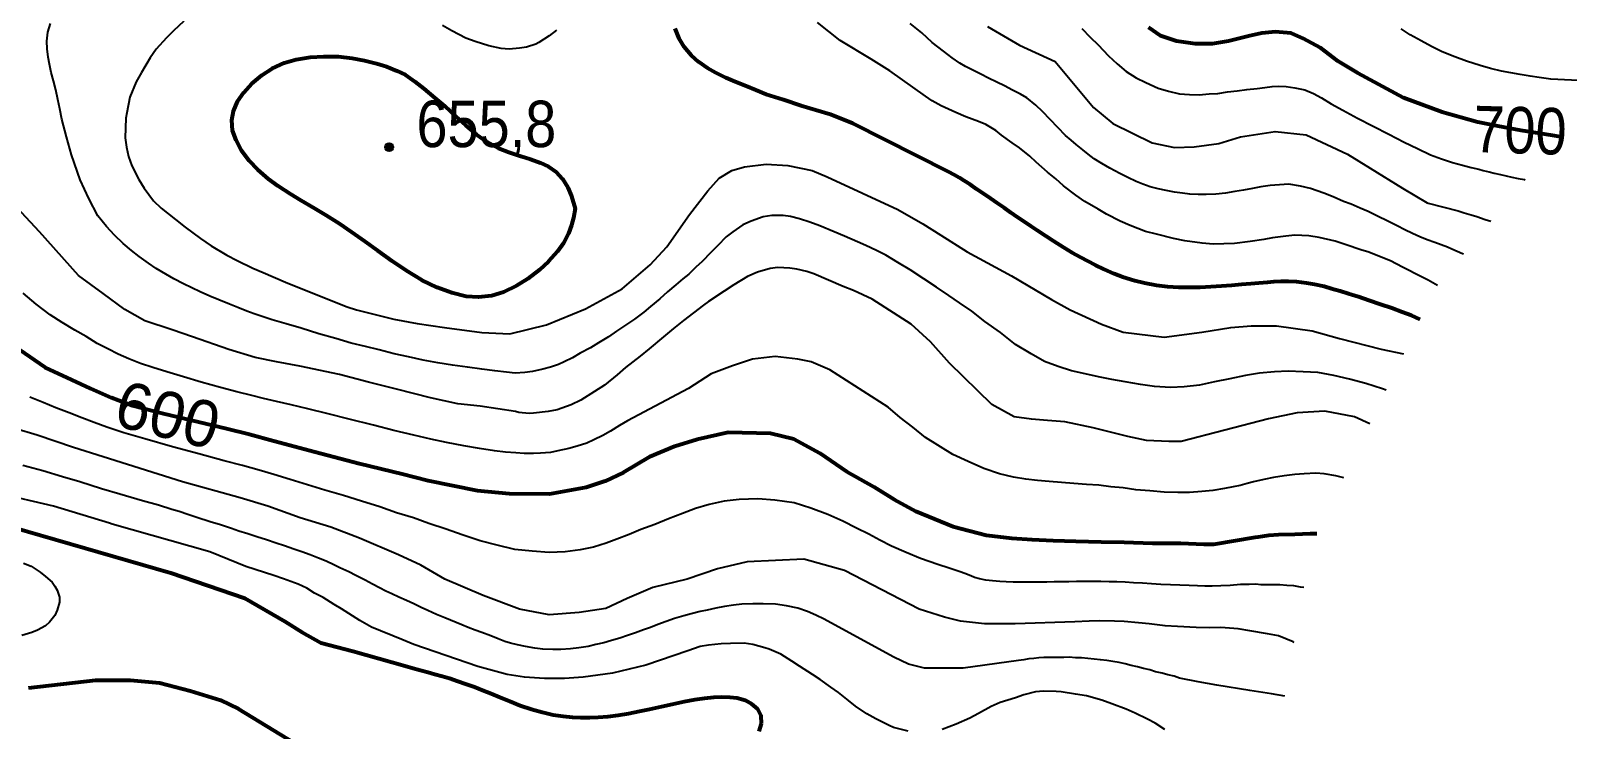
# Model space of a CAD drawing. Header units: metres. Extents: x 552626 to 559174, y 1843804 to 1852371.
# Drawn here: x 558302 to 558865, y 1847101 to 1847357 of the extents above; entities that cross this region are included whole.
import ezdxf
from ezdxf.enums import TextEntityAlignment as Align

# ---------------------------------------------------------------- set-up
doc = ezdxf.new("R2010")
doc.units = ezdxf.units.M
doc.header["$LTSCALE"] = 6.8
for name, color, linetype, lineweight in [('1', 7, 'Continuous', 25), ('2', 7, 'Continuous', 53), ('5', 7, 'Continuous', 25)]:
    doc.layers.add(name, color=color, linetype=linetype, lineweight=lineweight)
doc.layers.add('4', color=7, linetype='Continuous')

msp = doc.modelspace()

# ---------------------------------------------------------------- hatches: boundary and pattern name
at = {"layer": '5'}
msp.add_hatch(color=256, dxfattribs=at).paths.add_polyline_path([(558435.13, 1847314.12, 1), (558432.13, 1847314.12, 1)])

# ---------------------------------------------------------------- linework, layer by layer
at = {"layer": '1'}
for points in [[(558387.52, 1847251.98), (558384.19, 1847253.06), (558381.54, 1847254.13), (558378.22, 1847255.39), (558375.22, 1847256.66), (558371.27, 1847258.17), (558367.95, 1847259.62), (558364.48, 1847261.11), (558361.43, 1847262.57), (558358.39, 1847264.14), (558354.85, 1847265.9), (558351.85, 1847267.67), (558348.37, 1847269.7), (558345.6, 1847271.69), (558342.19, 1847274.13), (558339.39, 1847276.3), (558336.28, 1847278.83), (558333.15, 1847281.89), (558330.24, 1847285.03), (558326.96, 1847288.99), (558323.66, 1847295.34), (558320.51, 1847302.12), (558317.42, 1847311.32), (558315.56, 1847317.92), (558313.83, 1847324.41), (558313.16, 1847328.11), (558312.43, 1847331.55), (558311.59, 1847335.1), (558310.75, 1847338.43), (558309.98, 1847341.41), (558309.28, 1847344.43), (558308.79, 1847347.06), (558308.46, 1847350.13), (558308.39, 1847352.93), (558308.72, 1847356.16), (558309.72, 1847359.42)], [(558358.52, 1847360.23), (558354.69, 1847356.71), (558352.16, 1847354.09), (558348.4, 1847349.92), (558346.18, 1847346.75), (558343.05, 1847341.49), (558341.03, 1847338.01), (558338.68, 1847332.42), (558337.59, 1847326.72), (558337.23, 1847324.77), (558336.98, 1847317.51), (558337.45, 1847314.15)], [(558494.95, 1847356.93), (558492.27, 1847354.88), (558488.49, 1847352.37), (558487.3, 1847351.81), (558483.86, 1847350.67), (558481.4, 1847350.39), (558477.53, 1847350.03), (558474.59, 1847350.27), (558470.08, 1847351.17), (558465.07, 1847352.75), (558461.77, 1847354.04), (558456.56, 1847356.68), (558453.17, 1847358.62)], [(558610.03, 1847346.36), (558598.75, 1847353.13), (558590.38, 1847359.78)], [(558770.83, 1847299.02), (558767.17, 1847299.78), (558762.9, 1847300.52), (558759.51, 1847300.37), (558756.14, 1847300.13), (558752.67, 1847299.6), (558749.61, 1847299.02), (558746.32, 1847298.42), (558743.19, 1847297.82), (558739.76, 1847297.31), (558736.23, 1847296.93), (558732.75, 1847296.75), (558729.8, 1847296.83), (558726.72, 1847296.96), (558724.04, 1847297.32), (558721.11, 1847297.66), (558718.11, 1847298.21), (558715.17, 1847298.82), (558712.19, 1847299.64), (558709.52, 1847300.57), (558707.08, 1847301.53), (558704.02, 1847303.01), (558701.16, 1847304.49), (558697.4, 1847306.45), (558694.48, 1847308.13), (558691.71, 1847309.83), (558689.46, 1847311.53), (558687.5, 1847313.12), (558685.12, 1847315.1), (558683.24, 1847316.69), (558681.22, 1847318.43), (558672.78, 1847327.17), (558670.35, 1847329.5), (558667.05, 1847332.15), (558664.76, 1847333.5), (558661.57, 1847335.14), (558659.08, 1847336.39), (558655.87, 1847337.96), (558653.28, 1847339.22), (558649.96, 1847340.91), (558647.28, 1847342.23), (558644.62, 1847343.63), (558642.55, 1847344.88), (558639.74, 1847346.75), (558636.5, 1847349.3), (558632.45, 1847352.37), (558628.59, 1847355.92), (558624.3, 1847359.38)], [(558652.66, 1847358.22), (558664.37, 1847351.46), (558677.4, 1847345.5), (558691.48, 1847328.65), (558698.48, 1847322.78), (558712.97, 1847315.75), (558721.12, 1847314.04), (558728.34, 1847314.2), (558737.29, 1847315.4), (558745.24, 1847317.85), (558757.91, 1847319.82), (558769.32, 1847318.59), (558784.43, 1847311.49), (558792.7, 1847306.37), (558804.52, 1847299.05), (558813.55, 1847293.76), (558813.96, 1847293.59), (558824.95, 1847290.75), (558827.08, 1847290.08), (558829.72, 1847289.29), (558831.76, 1847288.68), (558834.83, 1847287.69), (558836.91, 1847287.08)], [(558687.25, 1847357.52), (558690.25, 1847354.42), (558693.13, 1847351.52), (558696.91, 1847347.56), (558700.12, 1847344.56), (558703.44, 1847341.79), (558707.06, 1847339.53), (558710.57, 1847337.81), (558715.13, 1847335.73), (558718.87, 1847334.63), (558722.98, 1847333.6), (558726.56, 1847333.42), (558730.11, 1847333.24), (558733.8, 1847333.57), (558737.03, 1847333.77), (558740.47, 1847334.3), (558744.08, 1847334.69), (558747.62, 1847335.17), (558751.37, 1847335.62), (558754.13, 1847335.96), (558756.84, 1847336.3), (558759, 1847336.39), (558761.93, 1847336.33), (558765.21, 1847335.8), (558768.77, 1847335.07), (558771.93, 1847333.69), (558774.91, 1847332.21), (558778.43, 1847329.97), (558782.76, 1847327.62), (558788.1, 1847324.77), (558793.79, 1847321.84), (558799.59, 1847318.9), (558805.19, 1847315.92), (558810, 1847313.57), (558814.78, 1847311.32), (558818.78, 1847309.88), (558822.83, 1847308.52), (558826.57, 1847307.55), (558829.76, 1847306.71), (558832.47, 1847306.06), (558834.13, 1847305.62)], [(558878.94, 1847337.97), (558858.88, 1847339.03), (558854.65, 1847339.65), (558851.27, 1847340.14), (558847.64, 1847340.7), (558844.25, 1847341.29), (558840.83, 1847341.98), (558836.75, 1847342.94), (558832.95, 1847344.02), (558827.97, 1847345.56), (558823.77, 1847347.17), (558819.11, 1847349.06), (558815.17, 1847350.99), (558811.42, 1847353), (558807.4, 1847355.2), (558804.1, 1847357.38)], [(558817.43, 1847263.49), (558814, 1847265.38), (558811.47, 1847266.67), (558804.51, 1847270.21), (558800.23, 1847272.47), (558791.89, 1847275.77), (558789.69, 1847276.36), (558783.62, 1847278.43), (558779.87, 1847279.67), (558774.12, 1847281.04), (558770.28, 1847281.61), (558765.14, 1847281.89), (558761.89, 1847281.54), (558756.93, 1847280.92), (558753.78, 1847280.34), (558748.84, 1847279.57), (558743.07, 1847278.87), (558735.28, 1847278.61), (558731.21, 1847278.91), (558724.94, 1847279.81), (558720.73, 1847280.67), (558714.55, 1847282.24), (558710.49, 1847283.28), (558704.91, 1847285.4), (558701.19, 1847287.06), (558696.23, 1847289.58), (558693.15, 1847291.47), (558688.24, 1847294.24), (558685.03, 1847296.53), (558680.54, 1847300), (558677.64, 1847302.49), (558674.58, 1847304.96), (558670.49, 1847308.56), (558668.11, 1847310.78), (558664.4, 1847313.92), (558661.66, 1847315.68), (558657.82, 1847318.48), (558655.75, 1847320.16), (558652.05, 1847322.4), (558649.38, 1847323.51), (558644.67, 1847325.23), (558641.13, 1847326.74), (558635.68, 1847329.21), (558632.43, 1847331.08), (558629.94, 1847332.79), (558616.86, 1847342.05), (558610.03, 1847346.36)], [(558337.45, 1847314.15), (558338.18, 1847310.74), (558339.41, 1847307.22), (558342.06, 1847302.29), (558344, 1847299.1), (558347.36, 1847294.5), (558350.25, 1847291.75), (558355.38, 1847287.69), (558358.95, 1847284.85), (558364.58, 1847280.68), (558368.46, 1847278.05), (558374.18, 1847274.54), (558377.99, 1847272.57), (558383.71, 1847269.82), (558387.54, 1847268.26), (558391.14, 1847266.6), (558396.55, 1847264.39), (558418.23, 1847255.63), (558421.7, 1847254.58), (558435.33, 1847251.13), (558443.88, 1847249.52), (558453.94, 1847248.09), (558467.53, 1847246.3), (558477.79, 1847245.81), (558491.26, 1847249.03), (558505.5, 1847254.92), (558518.96, 1847262.25), (558529.21, 1847271.04), (558535.29, 1847277.67), (558543.53, 1847289.42), (558550.26, 1847298.09), (558554.45, 1847302.76), (558559.1, 1847305.56), (558563.76, 1847306.96), (558571.67, 1847307.9), (558579.59, 1847307.43), (558588.43, 1847305.56), (558594.02, 1847303.23), (558619.85, 1847291.34), (558628.98, 1847286), (558635.54, 1847281.88), (558645.21, 1847275.84), (558652.68, 1847271.83), (558661.44, 1847267.06), (558676.13, 1847258.4), (558682.95, 1847254.62), (558694.36, 1847249.38), (558702.32, 1847246.34), (558717.28, 1847244.56), (558731.06, 1847246.45), (558741.67, 1847248.12), (558749.22, 1847248.69), (558758.5, 1847248.69), (558771.49, 1847246.83), (558781.55, 1847244.03), (558796.76, 1847240.15), (558804.92, 1847238.43)], [(558834.13, 1847305.62), (558836.26, 1847305.11), (558838.16, 1847304.61), (558840.47, 1847304.08), (558842.55, 1847303.56), (558844.55, 1847303.13), (558846.96, 1847302.64), (558849.23, 1847302.24), (558849.41, 1847302.21)], [(558826.84, 1847274.89), (558826.52, 1847275.03), (558824.57, 1847275.93), (558822.58, 1847276.83), (558821, 1847277.5), (558818.71, 1847278.34), (558816.4, 1847279.21), (558813.56, 1847280.15), (558810.89, 1847281.29), (558808.21, 1847282.48), (558805.44, 1847283.88), (558802.66, 1847285.29), (558799, 1847287.13), (558795.69, 1847288.72), (558792.02, 1847290.54), (558789.05, 1847291.77), (558785.77, 1847293.3), (558782.98, 1847294.27), (558779.23, 1847295.98), (558775.74, 1847297.24), (558770.83, 1847299.02)], [(558525.53, 1847237.62), (558520.18, 1847233.51), (558517.09, 1847230.75), (558512.45, 1847226.97), (558508.81, 1847224.64), (558503.76, 1847221.48), (558500.3, 1847219.76), (558495.18, 1847218), (558491.84, 1847217.37), (558486.43, 1847216.75), (558484.86, 1847216.65), (558481.08, 1847216.97), (558479.88, 1847217.33), (558466.95, 1847219.36), (558458.82, 1847220.2), (558448.83, 1847222.4), (558436.29, 1847225.52), (558426.1, 1847228.15), (558415.44, 1847230.88), (558400.94, 1847233.94), (558392.38, 1847235.54), (558384.6, 1847237.08), (558374.97, 1847240.08), (558361.67, 1847244.64), (558354.21, 1847247.29), (558344.25, 1847250.55), (558336.92, 1847254.73), (558328.96, 1847260.51), (558319.98, 1847267.09), (558305.67, 1847283.1), (558295.78, 1847293.68)], [(558633.95, 1847262.92), (558629.39, 1847265.91), (558624.3, 1847269.27), (558619.88, 1847271.93), (558615.39, 1847274.52), (558611.97, 1847276.29), (558608.09, 1847278.17), (558605.13, 1847279.47), (558600.33, 1847281.59), (558596.59, 1847283.14), (558591.34, 1847285.33), (558587.65, 1847286.68), (558583.89, 1847287.92), (558580.6, 1847288.7), (558577.85, 1847289.13), (558573.75, 1847289.13), (558570.59, 1847288.6), (558566.21, 1847287.05), (558563.08, 1847285.64), (558559.48, 1847283.17), (558556.98, 1847281.33), (558553.97, 1847278.08), (558551.34, 1847275.59), (558548.27, 1847272.2), (558545.95, 1847270.14), (558543.34, 1847267.68), (558541.15, 1847265.93), (558538.59, 1847263.69), (558535.56, 1847261.12), (558532.68, 1847258.63), (558529.33, 1847255.84), (558526.84, 1847253.76), (558523.41, 1847251.21), (558520.55, 1847249.19), (558516.89, 1847246.8), (558513.95, 1847244.74), (558510.3, 1847242.52), (558507.33, 1847240.63), (558503.59, 1847238.65), (558500.7, 1847237.04), (558497.65, 1847235.54), (558495.65, 1847234.6), (558492.68, 1847233.58), (558489.84, 1847232.86), (558486.12, 1847231.99), (558483.27, 1847231.61), (558479.75, 1847231.43), (558476.6, 1847231.77), (558472.36, 1847232.26), (558467.54, 1847232.87), (558462.29, 1847233.55), (558456.82, 1847234.26), (558451.46, 1847235.23), (558446.06, 1847236.19), (558440.74, 1847237.37), (558435.45, 1847238.52), (558429.97, 1847239.87), (558424.96, 1847241.11), (558419.7, 1847242.42), (558414.08, 1847244.09), (558407.96, 1847245.78), (558401.49, 1847247.85), (558395.95, 1847249.41), (558390.88, 1847250.96), (558387.52, 1847251.98)], [(558792.6, 1847212.82), (558786.97, 1847215.44), (558776.08, 1847217.53), (558765.96, 1847216.83), (558755.55, 1847214.72), (558723.57, 1847206.34), (558719.04, 1847206.34), (558710.88, 1847206.8), (558704.08, 1847208.16), (558698.64, 1847209.52), (558691.39, 1847211.34), (558680.96, 1847213.62), (558674.61, 1847214.07), (558668.72, 1847214.52), (558662.37, 1847215.43), (558654.21, 1847219.98), (558638.79, 1847235.09), (558631.82, 1847242.81), (558624.68, 1847249.29), (558610.39, 1847258.45), (558603.63, 1847261.63), (558599.89, 1847263.11), (558589.1, 1847267.7), (558586.58, 1847268.66), (558582.9, 1847269.49), (558580.29, 1847269.77), (558575.86, 1847270.01), (558573.07, 1847269.69), (558568.48, 1847268.41), (558564.83, 1847266.83), (558559.79, 1847263.67), (558556.31, 1847261.36), (558550.51, 1847257.62), (558548.67, 1847256.24), (558541.41, 1847250.67), (558537.75, 1847247.76), (558534.11, 1847244.68), (558528.87, 1847240.33), (558525.53, 1847237.62)], [(558798.53, 1847225.15), (558797.24, 1847225.6), (558791.17, 1847227.55), (558785.11, 1847229.22), (558779.38, 1847230.52), (558773.6, 1847231.58), (558768.22, 1847231.85), (558762.73, 1847232.16), (558757.67, 1847231.85), (558752.2, 1847231.35), (558747.07, 1847230.51), (558741.38, 1847229.27), (558735.77, 1847228.17), (558730.28, 1847226.98), (558724.66, 1847226.35), (558719.66, 1847226.16), (558713.78, 1847226.48), (558708.67, 1847227.21), (558703.07, 1847228.21), (558698.22, 1847229.12), (558693.25, 1847230.08), (558688.4, 1847231.14), (558683.45, 1847232.29), (558678.51, 1847233.81), (558673.52, 1847235.63), (558668.61, 1847238.46), (558662.91, 1847241.94), (558657.48, 1847246.23), (558651.66, 1847250.35), (558646.93, 1847254.06), (558642.45, 1847257.09), (558638.49, 1847259.84), (558633.95, 1847262.92)], [(558651.33, 1847196.47), (558645.6, 1847199), (558639.96, 1847201.61), (558629.99, 1847207.84), (558625.33, 1847211.63), (558620.67, 1847215.13), (558616.29, 1847218.95), (558594.93, 1847232.59), (558588.1, 1847235.53), (558583.22, 1847236.51), (558574.93, 1847237.48), (558566.63, 1847236.51), (558559.31, 1847234.06), (558551.51, 1847231.12), (558543.21, 1847225.74), (558520.87, 1847213.93), (558517.9, 1847212.18), (558514.62, 1847210.19), (558511.82, 1847208.59), (558508.61, 1847206.98), (558506.05, 1847205.82), (558502.49, 1847204.67), (558499.37, 1847203.79), (558495.39, 1847202.93), (558492.71, 1847202.41), (558489.06, 1847202.06), (558486.54, 1847201.97), (558483.1, 1847202), (558480.05, 1847202.18), (558476.26, 1847202.53), (558472.15, 1847203.01), (558466.73, 1847203.85), (558460.99, 1847204.74), (558454.59, 1847205.98), (558448.9, 1847207.19), (558442.63, 1847208.66), (558435.41, 1847210.46), (558427.89, 1847212.36), (558419.04, 1847214.56), (558411.3, 1847216.5), (558403.82, 1847218.28), (558397.75, 1847219.77), (558392.46, 1847220.97), (558387.65, 1847222.15), (558383.38, 1847223.17), (558377.86, 1847224.55), (558371.88, 1847226.19), (558364.81, 1847228.11), (558358.31, 1847230.04), (558352.27, 1847231.83), (558347.18, 1847233.44), (558342.67, 1847234.98), (558338.35, 1847236.61), (558334.41, 1847238.3), (558330.67, 1847240.27), (558326.81, 1847242.29), (558322.75, 1847244.79), (558318.55, 1847247.14), (558313.97, 1847249.98), (558309.62, 1847252.73), (558304.49, 1847256.69), (558299.74, 1847260.65)], [(558609.28, 1847172.42), (558604.7, 1847174.64), (558599.76, 1847177.16), (558594.19, 1847179.71), (558587.95, 1847182), (558581.84, 1847183.87), (558574.76, 1847184.9), (558568.58, 1847185.42), (558561.71, 1847185.14), (558556.23, 1847184.48), (558550.75, 1847183.33), (558545.83, 1847181.84), (558541, 1847179.99), (558535.84, 1847178.11), (558530.95, 1847176.01), (558525.78, 1847174.11), (558521.44, 1847172.32), (558517.03, 1847170.63), (558513.06, 1847169.21), (558508.46, 1847167.75), (558503.57, 1847166.72), (558498.05, 1847165.98), (558492.16, 1847165.7), (558485.99, 1847166.2), (558479.65, 1847166.85), (558473.18, 1847168.46), (558467, 1847170), (558460.34, 1847172.23), (558454.54, 1847174.29), (558448.14, 1847176.35), (558442.55, 1847178.42), (558436.29, 1847180.28), (558430.27, 1847182.46), (558423.47, 1847184.5), (558416.95, 1847186.63), (558410.14, 1847188.62), (558403.79, 1847190.57), (558397.42, 1847192.51), (558391.39, 1847194.29), (558386.01, 1847195.88), (558379.96, 1847197.54), (558373.29, 1847199.29), (558364, 1847201.85), (558354.34, 1847204.41), (558344.24, 1847207.36), (558336.47, 1847209.6), (558330.26, 1847211.66), (558325.65, 1847213.28), (558321.13, 1847215.02), (558316.53, 1847216.87), (558311.61, 1847218.76), (558307.03, 1847220.66), (558302.07, 1847222.56)], [(558642.75, 1847140.6), (558636.9, 1847142.06), (558627.62, 1847145), (558600.34, 1847159.15), (558585.4, 1847163.37), (558564.67, 1847162.36), (558553.86, 1847159.75), (558542.73, 1847156.04), (558530.15, 1847152.92), (558520.72, 1847148.94), (558512.92, 1847145.31), (558503.21, 1847143.74), (558492.19, 1847142.93), (558481.3, 1847145.02), (558468.09, 1847150.05), (558454.01, 1847156.04), (558445.21, 1847161.11), (558437.02, 1847164.89), (558422.77, 1847171.01), (558412.28, 1847174.98), (558401.08, 1847178.41), (558389.18, 1847182.68), (558379.08, 1847185.78), (558358.03, 1847191.57), (558328.98, 1847200.71), (558318.08, 1847204.18), (558304.77, 1847208.74), (558296.59, 1847211.15)], [(558385.18, 1847171.45), (558381.86, 1847172.55), (558378.68, 1847173.56), (558375.93, 1847174.53), (558371.86, 1847175.82), (558368.19, 1847177.03), (558363.28, 1847178.55), (558359.94, 1847179.64), (558356.8, 1847180.72), (558354.08, 1847181.53), (558349.25, 1847183.05), (558343.38, 1847184.65), (558335.08, 1847187.15), (558328.39, 1847189.09), (558320.46, 1847191.58), (558314.08, 1847193.47), (558306.9, 1847195.63), (558299.59, 1847197.54)], [(558783.11, 1847193.09), (558780.17, 1847193.82), (558775.93, 1847194.6), (558772.79, 1847194.74), (558768.56, 1847194.6), (558765.11, 1847194.32), (558761.27, 1847193.86), (558757.3, 1847193.19), (558753.81, 1847192.51), (558750, 1847191.56), (558747.74, 1847191.02), (558745.13, 1847190.32), (558742.64, 1847189.84), (558739.42, 1847189.22), (558735.1, 1847188.5), (558731.12, 1847188.04), (558726.61, 1847187.68), (558722.31, 1847187.75), (558717.3, 1847187.82), (558712.07, 1847188.31), (558707.01, 1847188.7), (558702.28, 1847189.41), (558697.83, 1847189.83), (558693.42, 1847190.38), (558688.95, 1847190.62), (558684.25, 1847191.03), (558679.75, 1847191.33), (558675.22, 1847191.76), (558671.01, 1847192.15), (558666.72, 1847192.62), (558662.14, 1847193.3), (558657.11, 1847194.59), (558651.33, 1847196.47)], [(558571.13, 1847130.84), (558566.75, 1847132.09), (558563.54, 1847132.55), (558558.55, 1847132.48), (558555.16, 1847132.34), (558550.57, 1847131.81), (558547.47, 1847131.29), (558542.98, 1847129.77), (558527.63, 1847124.47), (558515.43, 1847121.54), (558504.69, 1847120.07), (558497.86, 1847119.58), (558490.54, 1847119.58), (558483.22, 1847120.07), (558476.88, 1847121.05), (558466.14, 1847123.98), (558442.67, 1847132.14), (558438.3, 1847133.97), (558435, 1847135.25), (558430.47, 1847137.06), (558427.23, 1847138.44), (558422.88, 1847140.85), (558420.19, 1847142.54), (558416.15, 1847145.15), (558413.55, 1847146.76), (558409.44, 1847149.28), (558406.35, 1847150.84), (558403.48, 1847152.67), (558400.31, 1847154.14), (558395.02, 1847156.11), (558391.47, 1847157.28), (558381.22, 1847160.66), (558368.04, 1847166.04), (558332.21, 1847176.14), (558331.3, 1847176.48), (558310.81, 1847182.65), (558290.8, 1847187.35)], [(558579.03, 1847146.2), (558575.07, 1847146.81), (558570.49, 1847146.98), (558566.73, 1847146.96), (558562.79, 1847146.83), (558559.66, 1847146.52), (558556.44, 1847146.01), (558553.25, 1847145.41), (558550.06, 1847144.69), (558547.45, 1847144.11), (558544.2, 1847143.28), (558541.51, 1847142.58), (558538.15, 1847141.63), (558535.05, 1847140.54), (558531.98, 1847139.44), (558529.34, 1847138.34), (558526.71, 1847137.4), (558523.82, 1847136.32), (558520.89, 1847135.41), (558518.06, 1847134.37), (558515.03, 1847133.51), (558512.28, 1847132.65), (558509.32, 1847132.02), (558506.43, 1847131.38), (558503.03, 1847130.88), (558499.97, 1847130.49), (558496.44, 1847130.27), (558493.5, 1847130.21), (558489.95, 1847130.41), (558487, 1847130.78), (558483.55, 1847131.35), (558480.66, 1847131.93), (558478.11, 1847132.57), (558476.04, 1847133.23), (558473.51, 1847134.21), (558470.9, 1847135.22), (558467.53, 1847136.5), (558465.13, 1847137.38), (558462.57, 1847138.33), (558460.2, 1847139.3), (558453.97, 1847141.9), (558451.03, 1847143.1), (558447.82, 1847144.5), (558445.42, 1847145.57), (558442.66, 1847146.91), (558439.95, 1847148.16), (558437.23, 1847149.42), (558434.58, 1847150.63), (558432.4, 1847151.66), (558430.16, 1847152.85), (558427.56, 1847154.18), (558424.89, 1847155.6), (558421.4, 1847157.32), (558418.84, 1847158.66), (558415.62, 1847160.18), (558413.43, 1847161.27), (558410.58, 1847162.55), (558407.77, 1847163.72), (558404.75, 1847164.9), (558401.65, 1847166.01), (558398.81, 1847166.99), (558395.38, 1847168.14), (558392.24, 1847169.17), (558388.73, 1847170.35), (558385.18, 1847171.45)], [(558768.42, 1847152.91), (558767.22, 1847153.11), (558764.75, 1847153.51), (558762.23, 1847153.71), (558759.68, 1847153.9), (558757.55, 1847153.94), (558755.8, 1847153.9), (558754.11, 1847153.95), (558752.73, 1847153.94), (558750.89, 1847154.11), (558748.42, 1847154), (558745.28, 1847154.02), (558741.43, 1847153.66), (558738.08, 1847153.58), (558734.87, 1847153.4), (558732.26, 1847153.47), (558729.54, 1847153.53), (558726.49, 1847153.65), (558723.01, 1847153.77), (558719.64, 1847153.95), (558716.16, 1847154.09), (558712.75, 1847154.3), (558709.43, 1847154.5), (558706.16, 1847154.7), (558703.1, 1847154.87), (558700.05, 1847154.97), (558697.16, 1847155.05), (558694.16, 1847155.1), (558691.17, 1847155.11), (558688.16, 1847155.12), (558685.26, 1847155.1), (558682.45, 1847155.05), (558679.72, 1847155.01), (558677.07, 1847154.96), (558674.43, 1847154.93), (558671.85, 1847154.89), (558669.32, 1847154.88), (558666.77, 1847154.86), (558664.23, 1847154.88), (558662.04, 1847154.86), (558659.48, 1847154.99), (558657.18, 1847155.1), (558654.51, 1847155.36), (558652.02, 1847155.67), (558649.75, 1847156.12), (558647.87, 1847156.65), (558646.53, 1847157.25), (558644.41, 1847158.04), (558642.69, 1847158.72), (558638.58, 1847159.99), (558634.43, 1847161.39), (558628.19, 1847163.57), (558622.87, 1847165.77), (558617.52, 1847168.11), (558613.22, 1847170.3), (558609.28, 1847172.42)], [(558299.8, 1847161.89), (558302.6, 1847160.72), (558305.93, 1847158.52), (558307.85, 1847156.99), (558310.25, 1847154.94), (558311.33, 1847153.49), (558312.17, 1847151.92), (558312.97, 1847149.35), (558313.01, 1847147.53), (558312.18, 1847144.6), (558311.24, 1847142.67), (558309.35, 1847140.29), (558307.84, 1847138.95), (558304.95, 1847137.37), (558302.89, 1847136.47), (558299.19, 1847135.38)], [(558761.54, 1847113.15), (558756.58, 1847113.98), (558748.69, 1847115.23), (558736.66, 1847117.16), (558729.82, 1847118.41), (558722.97, 1847119.75), (558720.96, 1847120.44), (558718.69, 1847120.98), (558716.62, 1847121.64), (558714.2, 1847122.08), (558712.08, 1847122.77), (558709.75, 1847123.26), (558707.56, 1847123.95), (558705.26, 1847124.41), (558703.04, 1847125.04), (558700.81, 1847125.44), (558698.56, 1847125.87), (558696.31, 1847126.18), (558694.02, 1847126.44), (558691.69, 1847126.77), (558689.38, 1847126.93), (558687.07, 1847127.21), (558684.87, 1847127.26), (558682.57, 1847127.39), (558680.63, 1847127.38), (558678.59, 1847127.38), (558676.97, 1847127.35), (558675, 1847127.31), (558673.32, 1847127.27), (558671.42, 1847127.18), (558669.68, 1847126.99), (558667.78, 1847126.78), (558665.9, 1847126.43), (558663.98, 1847126.18), (558643.73, 1847123.47), (558636.41, 1847123.47), (558629.58, 1847123.47), (558623.72, 1847124.94), (558618.35, 1847127.39), (558595.3, 1847140.05), (558592.9, 1847141.37), (558589.85, 1847142.77), (558586.74, 1847144.12), (558583.19, 1847145.38), (558579.03, 1847146.2)], [(558764.94, 1847132.83), (558764.56, 1847133.01), (558759.22, 1847135.31), (558755.15, 1847136.01), (558748.7, 1847137.1), (558744.47, 1847137.77), (558738.01, 1847138.28), (558733.77, 1847138.21), (558729.03, 1847138.25), (558722.17, 1847138.62), (558717.73, 1847138.86), (558711.82, 1847139.68), (558707.88, 1847139.98), (558702.65, 1847140.54), (558699.15, 1847140.64), (558693.57, 1847140.75), (558689.92, 1847140.66), (558684.63, 1847140.38), (558662.76, 1847139.62), (558651.53, 1847139.62), (558642.75, 1847140.6)], [(558623.61, 1847100.36), (558618.22, 1847101.66), (558616.63, 1847102.47), (558611.79, 1847104.83), (558608.5, 1847106.7), (558604.35, 1847109.55), (558601.78, 1847111.58), (558598.12, 1847114.49), (558595.33, 1847116.41), (558591.43, 1847119.21), (558588.63, 1847121.13), (558583.87, 1847124.16), (558581, 1847125.99), (558577.05, 1847128.53), (558572.69, 1847130.36), (558571.13, 1847130.84)], [(558717.51, 1847101), (558713.99, 1847103.34), (558711.25, 1847104.77), (558706.68, 1847106.91), (558703.43, 1847108.45), (558698.13, 1847110.42), (558694.49, 1847111.66), (558688.91, 1847113.27), (558684.93, 1847113.89), (558679.67, 1847114.78), (558677.82, 1847114.91), (558673.15, 1847115.03), (558670.27, 1847114.79), (558665.91, 1847113.62), (558662.87, 1847112.61), (558657.26, 1847110.8), (558654.01, 1847109.34), (558649.32, 1847106.81), (558646.18, 1847105.12), (558641.19, 1847102.97), (558636.02, 1847100.96)]]:
    msp.add_lwpolyline(points, dxfattribs=at)
at = {"layer": '2'}
for points in [[(558578.01, 1847331.39), (558571.6, 1847333.41), (558567.91, 1847335), (558564.35, 1847336.43), (558560.33, 1847338.06), (558556.86, 1847339.49), (558553.19, 1847341.29), (558550.15, 1847343.05), (558546.93, 1847345.36), (558544.27, 1847347.69), (558541.64, 1847350.77), (558539.79, 1847353.86), (558538.35, 1847357.55)], [(558862.33, 1847317.86), (558859.53, 1847318.32), (558847.87, 1847320.2), (558839.46, 1847321.81), (558832.09, 1847323.27), (558819.06, 1847326.92), (558804.97, 1847332.12), (558788.16, 1847341.21), (558780.84, 1847345.62), (558774.5, 1847350.51), (558768.16, 1847353.94), (558763.77, 1847355.89), (558757.91, 1847356.38), (558753.03, 1847355.89), (558748.64, 1847354.91), (558740.83, 1847352.96), (558734.98, 1847351.98), (558728.64, 1847351.98), (558721.8, 1847352.96), (558715.95, 1847354.91), (558711.56, 1847357.85)], [(558810.99, 1847251.05), (558810.77, 1847251.14), (558807.81, 1847252.48), (558804.45, 1847253.74), (558800.63, 1847255.12), (558796.56, 1847256.56), (558792.21, 1847258.01), (558788.51, 1847259.3), (558784.83, 1847260.4), (558781.79, 1847261.41), (558778.63, 1847262.31), (558775.87, 1847263.09), (558772.35, 1847263.85), (558769.41, 1847264.34), (558765.75, 1847264.81), (558762.8, 1847264.98), (558760.08, 1847265), (558757.51, 1847264.84), (558755.12, 1847264.6), (558752.01, 1847264.38), (558749.04, 1847264.09), (558745.61, 1847263.84), (558741.93, 1847263.47), (558738.3, 1847263.2), (558734.39, 1847262.96), (558730.5, 1847262.76), (558726.74, 1847262.71), (558722.71, 1847262.7), (558718.58, 1847263.04), (558714.46, 1847263.45), (558710.1, 1847264.29), (558706.54, 1847265.17), (558702.21, 1847266.53), (558699.02, 1847267.79), (558695.26, 1847269.45), (558692.25, 1847270.86), (558689.33, 1847272.33), (558686.81, 1847273.7), (558683.68, 1847275.49), (558680.54, 1847277.34), (558676.79, 1847279.65), (558674, 1847281.48), (558670.79, 1847283.57), (558668.68, 1847285.07), (558666.01, 1847286.87), (558663.57, 1847288.52), (558661.08, 1847290.24), (558658.73, 1847291.86), (558656.25, 1847293.63), (558653.78, 1847295.33), (558651.11, 1847297.16), (558648.68, 1847298.79), (558646.28, 1847300.39), (558644.16, 1847301.79), (558642.42, 1847302.92), (558640.47, 1847304.01), (558638.39, 1847305.12), (558603.36, 1847322.71), (558595.16, 1847326.03), (558584.42, 1847329.26), (558578.01, 1847331.39)], [(558557.72, 1847209.64), (558546.44, 1847207.13), (558538.07, 1847204.5), (558529.07, 1847200.72), (558519.38, 1847195.05), (558512.74, 1847191.85), (558505.71, 1847189.52), (558492.29, 1847187.06), (558477.67, 1847187.21), (558465.98, 1847188.3), (558447.9, 1847192.01), (558438.35, 1847194.41), (558422.84, 1847198.26), (558406.53, 1847202.47), (558391.46, 1847206.52), (558382.5, 1847208.99), (558374.05, 1847211.07), (558351.05, 1847216.49), (558339.76, 1847219.45), (558331.97, 1847222.36), (558324.28, 1847225.74), (558317.52, 1847228.92), (558307.72, 1847233.42), (558281.44, 1847251.56)], [(558773.24, 1847172.57), (558770.74, 1847172.56), (558765.2, 1847172.34), (558759.14, 1847172.22), (558755.67, 1847171.99), (558753.3, 1847171.64), (558751.75, 1847171.38), (558750.6, 1847171.24), (558735.52, 1847168.65), (558731.79, 1847168.62), (558723.37, 1847169.03), (558713.02, 1847169.05), (558702.64, 1847169.38), (558694.26, 1847169.49), (558684.94, 1847169.78), (558676.69, 1847170.05), (558669.04, 1847170.39), (558661.53, 1847170.9), (558652.28, 1847171.97), (558640.05, 1847175.13), (558626.47, 1847180.72), (558618.67, 1847185), (558611.15, 1847189.61), (558601.21, 1847195.32), (558591.47, 1847201.96), (558581.73, 1847207.23), (558573.28, 1847209.3), (558557.72, 1847209.64)], [(558569.95, 1847103.12), (558569.77, 1847105.93), (558568.61, 1847108.36), (558566.41, 1847110.29), (558564.05, 1847111.59), (558561.04, 1847112.41), (558558.42, 1847112.74), (558555.24, 1847112.84), (558552.44, 1847112.7), (558549.05, 1847112.35), (558545.48, 1847111.77), (558541.59, 1847111.05), (558537.28, 1847110.13), (558533.33, 1847109.26), (558528.95, 1847108.3), (558525.29, 1847107.52), (558521.2, 1847106.72), (558517.5, 1847106.12), (558513.73, 1847105.63), (558510.15, 1847105.33), (558506.95, 1847105.18), (558503.76, 1847105.18), (558500.77, 1847105.33), (558497.36, 1847105.68), (558493.71, 1847106.26), (558489.75, 1847107.14), (558485.72, 1847108.27), (558481.63, 1847109.67), (558477.81, 1847111.16), (558474.2, 1847112.64), (558470.99, 1847113.99), (558467.84, 1847115.27), (558464.88, 1847116.43), (558461.65, 1847117.6), (558458.75, 1847118.58), (558455.7, 1847119.58), (558453.22, 1847120.33), (558450.42, 1847121.13), (558447.94, 1847121.81), (558445.06, 1847122.57), (558442.45, 1847123.27), (558439.47, 1847124.12), (558420.44, 1847129.46), (558408.79, 1847132.57), (558401.81, 1847136.45), (558395.6, 1847140.33), (558380.85, 1847148.88), (558353.69, 1847158.2), (558295.88, 1847174.87)], [(558301.67, 1847116.26), (558326.1, 1847119.07), (558338.79, 1847119.07), (558349.53, 1847118.1), (558360.75, 1847115.16), (558371.97, 1847111.74), (558378.53, 1847108.49), (558404.15, 1847092.95)], [(558569.05, 1847100.32), (558569.95, 1847103.12)]]:
    msp.add_lwpolyline(points, dxfattribs=at)
msp.add_lwpolyline([(558501.16, 1847288.29), (558500.41, 1847285.55), (558499.3, 1847282.52), (558497.43, 1847279.03), (558495.21, 1847275.89), (558492.02, 1847272.32), (558488.68, 1847269.24), (558484.37, 1847265.91), (558480.2, 1847263.35), (558475.48, 1847261.05), (558471.16, 1847259.75), (558466.4, 1847259.17), (558461.86, 1847259.48), (558456.61, 1847260.74), (558451.26, 1847262.75), (558445.63, 1847265.48), (558440.04, 1847268.82), (558434.7, 1847272.41), (558429.45, 1847276.15), (558424.7, 1847279.63), (558419.9, 1847282.97), (558415.43, 1847285.99), (558410.53, 1847289.04), (558406.27, 1847291.67), (558401.35, 1847294.58), (558397.54, 1847296.89), (558393.05, 1847299.8), (558389.51, 1847302.39), (558385.56, 1847305.77), (558382.44, 1847309.12), (558379.61, 1847312.86), (558377.6, 1847316.68), (558376.35, 1847320.26), (558376.05, 1847324.01), (558376.62, 1847327.24), (558378.08, 1847330.81), (558380.4, 1847334.13), (558383.33, 1847337.43), (558387.06, 1847340.49), (558390.8, 1847342.91), (558395.35, 1847344.94), (558399.58, 1847346.16), (558404.77, 1847347.02), (558409.79, 1847347.35), (558415.09, 1847347.29), (558420.13, 1847346.73), (558424.6, 1847345.87), (558429.05, 1847344.68), (558432.7, 1847343.6), (558436.48, 1847342.05), (558439.62, 1847340.55), (558443.07, 1847338.08), (558446.38, 1847335.6), (558450.31, 1847332.21), (558454.01, 1847329.09), (558458.11, 1847325.36), (558461.63, 1847322.1), (558465.67, 1847318.69), (558469.28, 1847316.12), (558473.62, 1847313.8), (558477.48, 1847312.23), (558481.81, 1847310.83), (558485.37, 1847309.75), (558489.07, 1847308.43), (558491.93, 1847307.05), (558494.83, 1847305.05), (558497.08, 1847302.49), (558499.08, 1847299.31), (558500.42, 1847296.2), (558501.68, 1847291.64)], close=True, dxfattribs=at)
at = {"layer": '5'}
msp.add_circle((558433.63, 1847314.12), 1.5, dxfattribs=at)

# ---------------------------------------------------------------- texts
at = {"layer": '4', "width": 0.9}
msp.add_text('700', height=17, rotation=358.298, dxfattribs=at).set_placement((558847.34, 1847311.8), align=Align.CENTER)
at = {"layer": '4'}
msp.add_text('600', height=17, rotation=346.174, dxfattribs=at).set_placement((558350.6, 1847207.86), align=Align.CENTER)
at = {"layer": '5', "width": 0.9}
msp.add_text('655,8', height=17, dxfattribs=at).set_placement((558443.63, 1847314.12))

doc.saveas('drawing.dxf')
